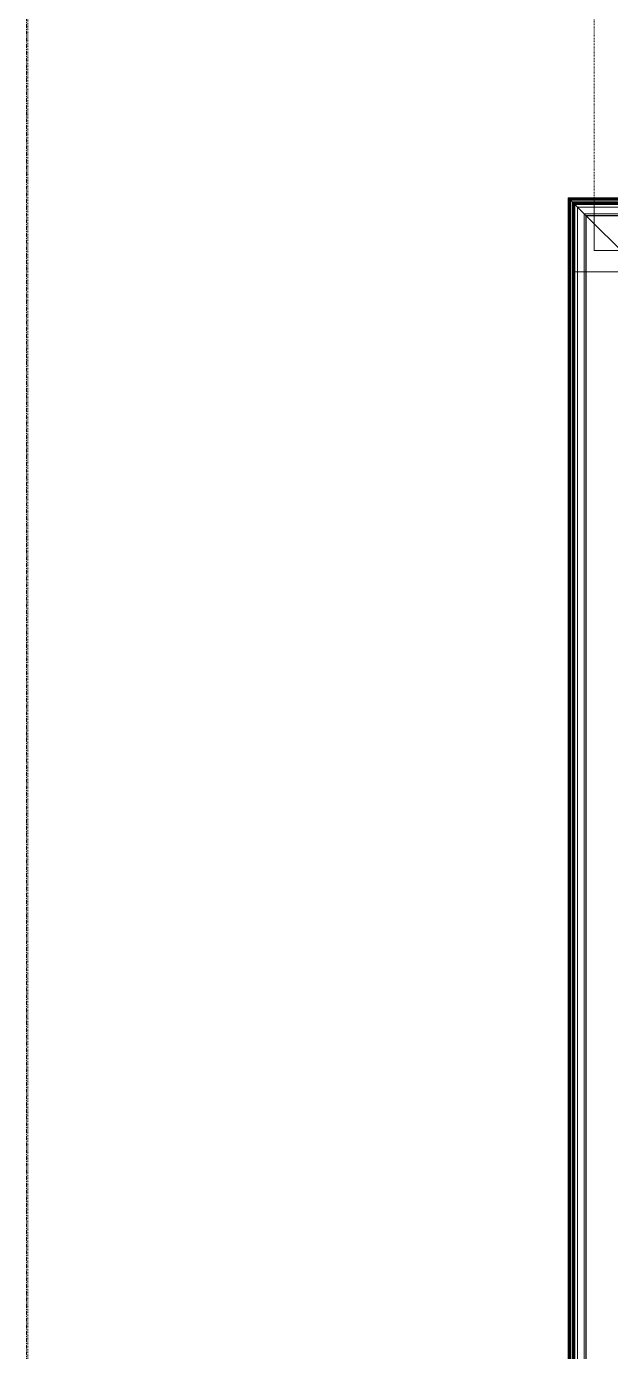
# Model space of a CAD drawing. Header units: inches. Extents: x -4235 to -464, y 9767 to 12269.
# Drawn here: x -3481.3 to -3405.5, y 11107.2 to 11279.2 of the extents above; entities that cross this region are included whole.
import ezdxf

# ---------------------------------------------------------------- set-up
doc = ezdxf.new("R2010")
doc.units = ezdxf.units.IN
doc.header["$MEASUREMENT"] = 0
doc.linetypes.add('Dash 1_16_', pattern=[0.125, 0.0625, -0.0625])
doc.linetypes.add('Grid Line 1_2_', pattern=[0.875, 0.5, -0.125, 0.125, -0.125])
for name, color, linetype, lineweight in [('A-FLOR-2', 7, 'Dash 1_16_', 9), ('A-ROOF-1', 10, 'Dash 1_16_', 9), ('A-ROOF-2', 7, 'Dash 1_16_', 9), ('A-WALL-1', 113, 'Continuous', 9), ('S-GRID-1', 1, 'Grid Line 1_2_', 9)]:
    doc.layers.add(name, color=color, linetype=linetype, lineweight=lineweight)

# ---------------------------------------------------------------- blocks, each defined once
blk = doc.blocks.new('Basic Wall _ EXT - FIBER CEMENT - SMALL - ___-2145931-BACKGROUND - ROOF PLAN')
at = {"layer": 'A-WALL-1'}
for p, q in [((-3410.56, 11256.53), (-3411.03, 11257)), ((-3411.03, 11257), (-3410.92, 11256.89)), ((-3411.03, 11257), (-2077.53, 11257)), ((-3410.8, 11256.77), (-3410.92, 11256.89)), ((-3410.92, 11256.89), (-3410.56, 11256.53)), ((-3410.92, 11256.89), (-3410.84, 11256.81)), ((-3410.92, 11256.89), (-2077.42, 11256.89)), ((-3410.56, 11256.53), (-3410.8, 11256.76)), ((-3410.8, 11256.76), (-3410.73, 11256.69)), ((-3410.8, 11256.76), (-2077.3, 11256.76)), ((-3410.73, 11256.69), (-3410.56, 11256.53)), ((-3410.73, 11256.69), (-2077.23, 11256.69)), ((-3410.56, 11256.53), (-3410.64, 11256.6)), ((-2077.02, 11256.49), (-3410.52, 11256.49)), ((-3410.49, 11256.46), (-3410.47, 11256.43)), ((-3410.47, 11256.43), (-3410.45, 11256.41)), ((-3410.46, 11256.42), (-3410.41, 11256.38)), ((-3410.41, 11256.38), (-3410.46, 11256.42)), ((-3410.41, 11256.38), (-3410.46, 11256.42)), ((-3410.46, 11256.42), (-3410.41, 11256.38)), ((-3410.45, 11256.41), (-3410.44, 11256.41)), ((-3410.42, 11256.39), (-3410.4, 11256.37)), ((-3410.39, 11256.36), (-3410.41, 11256.38)), ((-3410.38, 11256.34), (-3410.39, 11256.36)), ((-3410.37, 11256.34), (-3410.38, 11256.34)), ((-2076.87, 11256.34), (-3410.37, 11256.34)), ((-3410.33, 11256.29), (-3410.36, 11256.33)), ((-3410.36, 11256.33), (-2076.86, 11256.33)), ((-3410.34, 11256.31), (-3410.32, 11256.28)), ((-3410.33, 11256.3), (-3410.29, 11256.26)), ((-3410.33, 11256.29), (-2076.83, 11256.29)), ((-3410.32, 11256.28), (-3410.3, 11256.27)), ((-3394.86, 11240.83), (-3410.3, 11256.27)), ((-3410.3, 11256.27), (-3410.29, 11256.26)), ((-3410.3, 11256.27), (-2076.8, 11256.27)), ((-3410.23, 11256.2), (-3410.3, 11256.26)), ((-3410.3, 11256.26), (-3410.23, 11256.2)), ((-3410.25, 11256.21), (-3410.3, 11256.26)), ((-3410.3, 11256.26), (-2076.8, 11256.26)), ((-3410.29, 11256.26), (-3394.94, 11240.9)), ((-3410.29, 11256.26), (-2076.79, 11256.26)), ((-3408.67, 11254.64), (-3410.23, 11256.2)), ((-3410.23, 11256.2), (-2076.73, 11256.2)), ((-3410.22, 11256.19), (-3410.17, 11256.14)), ((-3410.22, 11256.19), (-2076.72, 11256.19)), ((-3410.12, 11256.09), (-3410.19, 11256.15)), ((-3410.17, 11256.14), (-3408.75, 11254.71)), ((-3410.17, 11256.14), (-2076.67, 11256.14)), ((-3410.17, 11256.13), (-3410.12, 11256.09)), ((-2076.32, 11255.79), (-3409.82, 11255.79)), ((-3409.82, 11255.79), (-2076.32, 11255.79)), ((-2075.45, 11254.92), (-3408.95, 11254.92)), ((-3408.95, 11254.92), (-2075.45, 11254.92)), ((-3408.75, 11254.71), (-2075.25, 11254.71)), ((-3408.75, 11254.71), (-2075.25, 11254.71)), ((-3408.67, 11254.64), (-2075.17, 11254.64)), ((-3408.67, 11254.64), (-2075.17, 11254.64))]:
    blk.add_line(p, q, dxfattribs=at)
at = {"layer": 'A-WALL-1', "flags": 128}
for points in [[(-3410.64, 11256.6), (-3410.68, 11256.64), (-3410.72, 11256.68), (-3410.76, 11256.73), (-3410.8, 11256.77)], [(-3410.52, 11256.49), (-3410.53, 11256.49), (-3410.54, 11256.5), (-3410.56, 11256.53)], [(-3410.3, 11256.27), (-3410.36, 11256.32), (-3410.41, 11256.38), (-3410.46, 11256.42), (-3410.49, 11256.46), (-3410.51, 11256.48), (-3410.52, 11256.49)], [(-3410.44, 11256.41), (-3410.44, 11256.4), (-3410.42, 11256.39)], [(-3410.4, 11256.37), (-3410.37, 11256.33), (-3410.33, 11256.3)], [(-3410.3, 11256.27), (-3410.34, 11256.31), (-3410.37, 11256.33), (-3410.37, 11256.34)], [(-3410.29, 11256.26), (-3410.29, 11256.25), (-3410.27, 11256.24), (-3410.24, 11256.21), (-3410.21, 11256.17), (-3410.17, 11256.13)]]:
    blk.add_lwpolyline(points, dxfattribs=at)
blk = doc.blocks.new('Basic Wall _ EXT - FIBER CEMENT - SMALL - ___-2145932-BACKGROUND - ROOF PLAN')
at = {"layer": 'A-WALL-1'}
for p, q in [((-3410.92, 11256.89), (-3411.03, 11257)), ((-3411.03, 11257), (-3410.56, 11256.53)), ((-3411.03, 10841.78), (-3411.03, 11257)), ((-3410.84, 11256.81), (-3410.92, 11256.89)), ((-3410.56, 11256.53), (-3410.92, 11256.89)), ((-3410.92, 11256.89), (-3410.8, 11256.77)), ((-3410.92, 10841.89), (-3410.92, 11256.89)), ((-3410.73, 11256.69), (-3410.8, 11256.76)), ((-3410.8, 11256.76), (-3410.56, 11256.53)), ((-3410.8, 10842.02), (-3410.8, 11256.76)), ((-3410.56, 11256.53), (-3410.73, 11256.69)), ((-3410.73, 10842.08), (-3410.73, 11256.69)), ((-3410.64, 11256.6), (-3410.56, 11256.53)), ((-3410.52, 11256.49), (-3410.52, 10842.29)), ((-3410.46, 11256.42), (-3410.41, 11256.38)), ((-3410.41, 11256.38), (-3410.46, 11256.42)), ((-3410.41, 11256.38), (-3410.46, 11256.42)), ((-3410.46, 11256.42), (-3410.41, 11256.38)), ((-3410.37, 11256.34), (-3410.37, 10842.44)), ((-3410.36, 11256.33), (-3410.33, 11256.29)), ((-3410.36, 10842.45), (-3410.36, 11256.33)), ((-3410.29, 11256.26), (-3410.33, 11256.3)), ((-3410.33, 10842.48), (-3410.33, 11256.29)), ((-3410.3, 11256.27), (-3394.86, 11240.83)), ((-3410.29, 11256.26), (-3410.3, 11256.27)), ((-3410.3, 10842.51), (-3410.3, 11256.27)), ((-3410.23, 11256.2), (-3410.3, 11256.26)), ((-3410.3, 11256.26), (-3410.23, 11256.2)), ((-3410.3, 11256.26), (-3410.25, 11256.21)), ((-3410.3, 10842.52), (-3410.3, 11256.26)), ((-3394.94, 11240.9), (-3410.29, 11256.26)), ((-3410.29, 10842.52), (-3410.29, 11256.26)), ((-3410.23, 11256.2), (-3408.67, 11254.64)), ((-3410.23, 10842.58), (-3410.23, 11256.2)), ((-3410.17, 11256.14), (-3410.22, 11256.19)), ((-3410.22, 10842.59), (-3410.22, 11256.19)), ((-3410.19, 11256.15), (-3410.12, 11256.09)), ((-3408.75, 11254.71), (-3410.17, 11256.14)), ((-3410.17, 10842.64), (-3410.17, 11256.14)), ((-3410.12, 11256.09), (-3410.17, 11256.13)), ((-3409.82, 11255.79), (-3409.82, 10842.99)), ((-3409.82, 10842.99), (-3409.82, 11255.79)), ((-3408.95, 11254.92), (-3408.95, 10843.86)), ((-3408.95, 10843.86), (-3408.95, 11254.92)), ((-3408.75, 10844.06), (-3408.75, 11254.71)), ((-3408.75, 10844.06), (-3408.75, 11254.71)), ((-3408.67, 10844.14), (-3408.67, 11254.64)), ((-3408.67, 10844.14), (-3408.67, 11254.64))]:
    blk.add_line(p, q, dxfattribs=at)
at = {"layer": 'A-WALL-1', "flags": 128}
for points in [[(-3410.8, 11256.77), (-3410.76, 11256.73), (-3410.72, 11256.68), (-3410.68, 11256.64), (-3410.64, 11256.6)], [(-3410.56, 11256.53), (-3410.54, 11256.5), (-3410.53, 11256.49), (-3410.52, 11256.49)], [(-3410.52, 11256.49), (-3410.51, 11256.48), (-3410.49, 11256.46), (-3410.46, 11256.42), (-3410.41, 11256.38), (-3410.36, 11256.32), (-3410.3, 11256.27)], [(-3410.44, 11256.41), (-3410.45, 11256.41), (-3410.47, 11256.43), (-3410.49, 11256.46)], [(-3410.33, 11256.3), (-3410.37, 11256.33), (-3410.4, 11256.37), (-3410.42, 11256.39), (-3410.44, 11256.4), (-3410.44, 11256.41)], [(-3410.41, 11256.38), (-3410.39, 11256.36), (-3410.38, 11256.34), (-3410.37, 11256.34)], [(-3410.37, 11256.34), (-3410.37, 11256.33), (-3410.34, 11256.31), (-3410.3, 11256.27)], [(-3410.3, 11256.27), (-3410.32, 11256.28), (-3410.34, 11256.31)], [(-3410.17, 11256.13), (-3410.21, 11256.17), (-3410.24, 11256.21), (-3410.27, 11256.24), (-3410.29, 11256.25), (-3410.29, 11256.26)]]:
    blk.add_lwpolyline(points, dxfattribs=at)

msp = doc.modelspace()

# ---------------------------------------------------------------- linework, layer by layer
at = {"layer": 'A-FLOR-2'}
msp.add_line((-3481.17, 11426.49), (-3481.17, 11027.44), dxfattribs=at)
at = {"layer": 'A-ROOF-1'}
for p, q in [((-3407.67, 11256.6), (-3407.67, 11256.53)), ((-3407.67, 11256.42), (-3407.67, 11256.38)), ((-3407.67, 11256.26), (-3407.67, 11256.21)), ((-3407.67, 11256.15), (-3407.67, 11256.09)), ((-3407.67, 11256.09), (-3407.67, 11253.64)), ((-3407.67, 11253.61), (-3407.67, 11250.14)), ((-3404.17, 11250.14), (-3407.67, 11250.14))]:
    msp.add_line(p, q, dxfattribs=at)
at = {"layer": 'A-ROOF-2'}
msp.add_line((-3407.67, 11646.74), (-3407.67, 11256.77), dxfattribs=at)
at = {"layer": 'A-WALL-1'}
for p, q in [((-3410.3, 11256.26), (-2076.8, 11256.26)), ((-3410.3, 11256.26), (-3410.3, 10842.51)), ((-3407.67, 11256.21), (-3407.67, 11256.26)), ((-3407.67, 11256.09), (-3407.67, 11256.15)), ((-3407.67, 11253.64), (-3407.67, 11256.09)), ((-3407.67, 11250.14), (-3407.67, 11253.61)), ((-3407.67, 11250.14), (-3404.17, 11250.14)), ((-3410.3, 11247.39), (-3410.25, 11247.39)), ((-3410.19, 11247.39), (-3410.12, 11247.39)), ((-3410.12, 11247.39), (-3403.17, 11247.39))]:
    msp.add_line(p, q, dxfattribs=at)
at = {"layer": 'S-GRID-1'}
msp.add_line((-3481.32, 9836.18), (-3481.32, 12199.22), dxfattribs=at)

# ---------------------------------------------------------------- block references
at = {"layer": 'A-WALL-1'}
for name in ['Basic Wall _ EXT - FIBER CEMENT - SMALL - ___-2145931-BACKGROUND - ROOF PLAN', 'Basic Wall _ EXT - FIBER CEMENT - SMALL - ___-2145932-BACKGROUND - ROOF PLAN']:
    msp.add_blockref(name, (0, 0), dxfattribs=at)

doc.saveas('drawing.dxf')
